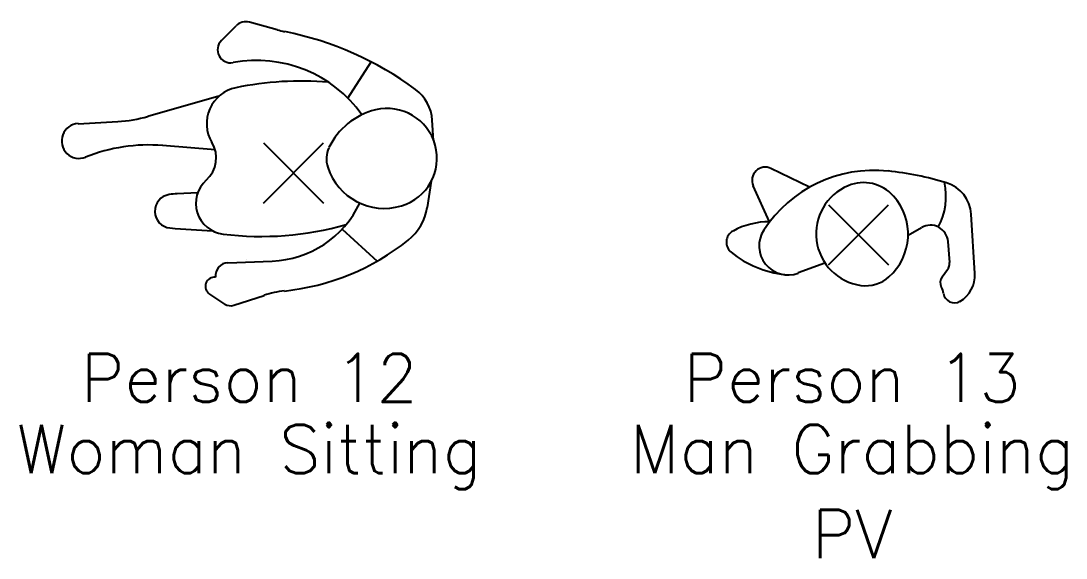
# Model space of a CAD drawing. Header units: inches. Extents: x -30 to 556, y -401 to 74.
# Drawn here: x 122.4 to 253.2, y -277.3 to -210 of the extents above; entities that cross this region are included whole.
import ezdxf
from ezdxf.enums import TextEntityAlignment as Align

# ---------------------------------------------------------------- set-up
doc = ezdxf.new("R2010")
doc.units = ezdxf.units.IN
doc.header["$MEASUREMENT"] = 0
doc.layers.add('Block origin', color=7, linetype='Continuous')
doc.layers.add('Text', color=6, linetype='Continuous')
doc.styles.add('ATTR', font='romans.shx', dxfattribs={"width": 0.8, "height": 1.735066})
doc.styles.add('blk_label', font='romans.shx')

# ---------------------------------------------------------------- blocks, each defined once
blk = doc.blocks.new('Person 12 Woman Sitting')
for p, q in [((-9.02, 16.61), (-7.19, 18.45)), ((-2.06, 17.95), (-5.51, 18.9)), ((6.79, 9.4), (9.74, 13.93)), ((-9.34, 9.63), (-18.22, 7.1)), ((17.54, 4.1), (17.38, 6.62)), ((-26.96, 6.19), (-21.99, 6.46)), ((-9.81, 2.91), (-16.38, 3.45)), ((17.24, -1.03), (16.74, -4.31)), ((-12, -2.49), (-14.55, -2.59)), ((6.08, -7.04), (10.47, -11.04)), ((-8.2, -11.23), (-2.69, -11.03)), ((-5.87, -10.87), (-5.87, -10.87)), ((-5.87, -10.87), (-5.87, -10.87)), ((-8.59, -16.41), (-10.49, -15.16)), ((-7.48, -16.55), (-3.69, -15.32)), ((-7.8, -16.39), (-7.8, -16.39))]:
    blk.add_line(p, q)
for centre, radius, start, end in [((-5.97, 17.23), 1.73, 74.6488, 135.191), ((1.72, 31.71), 14.27, 254.6488, 258.7098), ((-9.09, -22.44), 40.95, 53.4823, 78.7098), ((-7.86, 15.45), 1.64, 135.191, 280.5352), ((-4.61, -2.04), 16.15, 35.3591, 100.5352), ((-6.3, 6.21), 4.57, 101.6194, 211.1132), ((1.04, -29.49), 41.02, 85.358, 101.6194), ((12.18, 6.29), 5.21, 3.6797, 53.4823), ((12.32, -0.57), 8.73, 103.6582, 154.5338), ((11.73, 1.86), 6.23, 286.6404, 103.6582), ((-22.93, 23.62), 17.18, 273.1353, 285.909), ((-26.84, 4.02), 2.18, 93.1353, 291.7806), ((-18.12, -17.82), 21.34, 85.3147, 111.7806), ((-13.43, 1.91), 3.76, 311.773, 31.1132), ((7.42, 1.76), 3.3, 154.5338, 197.9036), ((11.38, 3.04), 7.46, 197.9036, 286.6404), ((-8.34, -3.79), 3.88, 131.773, 262.9174), ((-14.16, -11.8), 9.21, 92.4021, 98.8442), ((-15.25, -4.78), 2.11, 98.8442, 264.2352), ((-3.16, 1.65), 12.68, 272.1383, 334.7594), ((10.34, -3.33), 6.48, 308.5038, 351.3134), ((-4.05, 30.72), 38.66, 262.9174, 286.0136), ((-7.39, 73.14), 80.41, 264.2352, 268.0342), ((-4.36, 15.14), 30.09, 276.1348, 308.5038), ((-8.14, -12.86), 1.63, 92.1383, 186.3), ((-9.86, -14.19), 1.16, 85.0614, 236.7735), ((0.19, -27.21), 12.51, 96.1348, 108.0511), ((-7.88, -15.32), 1.3, 236.7735, 288.0511)]:
    blk.add_arc(centre, radius, start, end)
at = {"style": 'ATTR', "width": 0.8, "flags": 9}
blk.add_attdef('ESTCODE', (0, 0), '', height=0.0094, dxfattribs=at)
blk = doc.blocks.new('Person 13 Man Grabbing PV')
for p, q in [((-6.15, 5.95), (-10.97, 8.31)), ((-11.13, 1.62), (-13.19, 6.15)), ((14.56, -4.87), (14.11, 2.6)), ((6.2, -0.07), (7.9, 0.9)), ((11.41, -3.49), (11.2, -0.84)), ((-4.2, -3.54), (-7.55, -4.79)), ((10.47, -5.26), (11.15, -4.36))]:
    blk.add_line(p, q)
for centre, radius, start, end in [((-11.69, 6.83), 1.64, 63.8988, 204.4247), ((1.92, -8.35), 16.42, 83.8075, 147.0958), ((-0.74, -32.87), 41.1, 73.4031, 83.8075), ((2.68, 4.84), 8.27, 332.0521, 12.112), ((1.21, 0.12), 6.53, 112.746, 261.956), ((0.63, 1.5), 5.03, 41.7971, 112.746), ((9.75, 2.33), 4.36, 3.5076, 73.4031), ((-0.97, 0.07), 7.18, 311.7514, 41.7971), ((-11.27, -7.53), 9.15, 89.0903, 119.0732), ((-14.94, -0.94), 1.61, 119.0732, 231.1184), ((-8.82, -1.4), 3.63, 147.0958, 290.5492), ((9, -1.01), 2.21, 4.5143, 119.7562), ((-7.77, 7.95), 13.03, 231.1184, 263.572), ((10.13, -3.59), 1.28, 322.7892, 4.5143), ((10.84, -5.1), 3.73, 299.5813, 3.5076), ((0.91, -2.03), 4.36, 261.956, 311.7514), ((11.43, -5.99), 1.21, 142.7892, 208.134), ((8.12, -7.76), 2.55, 9.2551, 28.134), ((12, -7.13), 1.39, 189.2551, 299.5813)]:
    blk.add_arc(centre, radius, start, end)
at = {"style": 'ATTR', "width": 0.8, "flags": 9}
blk.add_attdef('ESTCODE', (0, 0), '', height=0.00634, dxfattribs=at)

msp = doc.modelspace()

# ---------------------------------------------------------------- linework, layer by layer
at = {"layer": 'Block origin', "color": 1}
for p, q in [((152.71, -232.81), (160.25, -225.26)), ((152.71, -225.26), (160.25, -232.81)), ((223.45, -240.55), (230.99, -233)), ((223.45, -233), (230.99, -240.55))]:
    msp.add_line(p, q, dxfattribs=at)

# ---------------------------------------------------------------- block references
for name, p in [('Person 12 Woman Sitting', (156.48, -229.04)), ('Person 13 Man Grabbing PV', (227.22, -236.77))]:
    msp.add_blockref(name, p)

# ---------------------------------------------------------------- texts
at = {"layer": 'Text', "style": 'blk_label'}
for s, height, p in [('Person 12', 6.038, (150.95, -254.7)), ('Person 13', 6.038, (226.42, -254.7)), ('Woman Sitting', 6.0379, (150.95, -264.48)), ('Man Grabbing', 6.0379, (226.42, -264.48)), ('PV', 6.038, (226.42, -274.26))]:
    msp.add_text(s, height=height, dxfattribs=at).set_placement(p, align=Align.MIDDLE)

doc.saveas('drawing.dxf')
